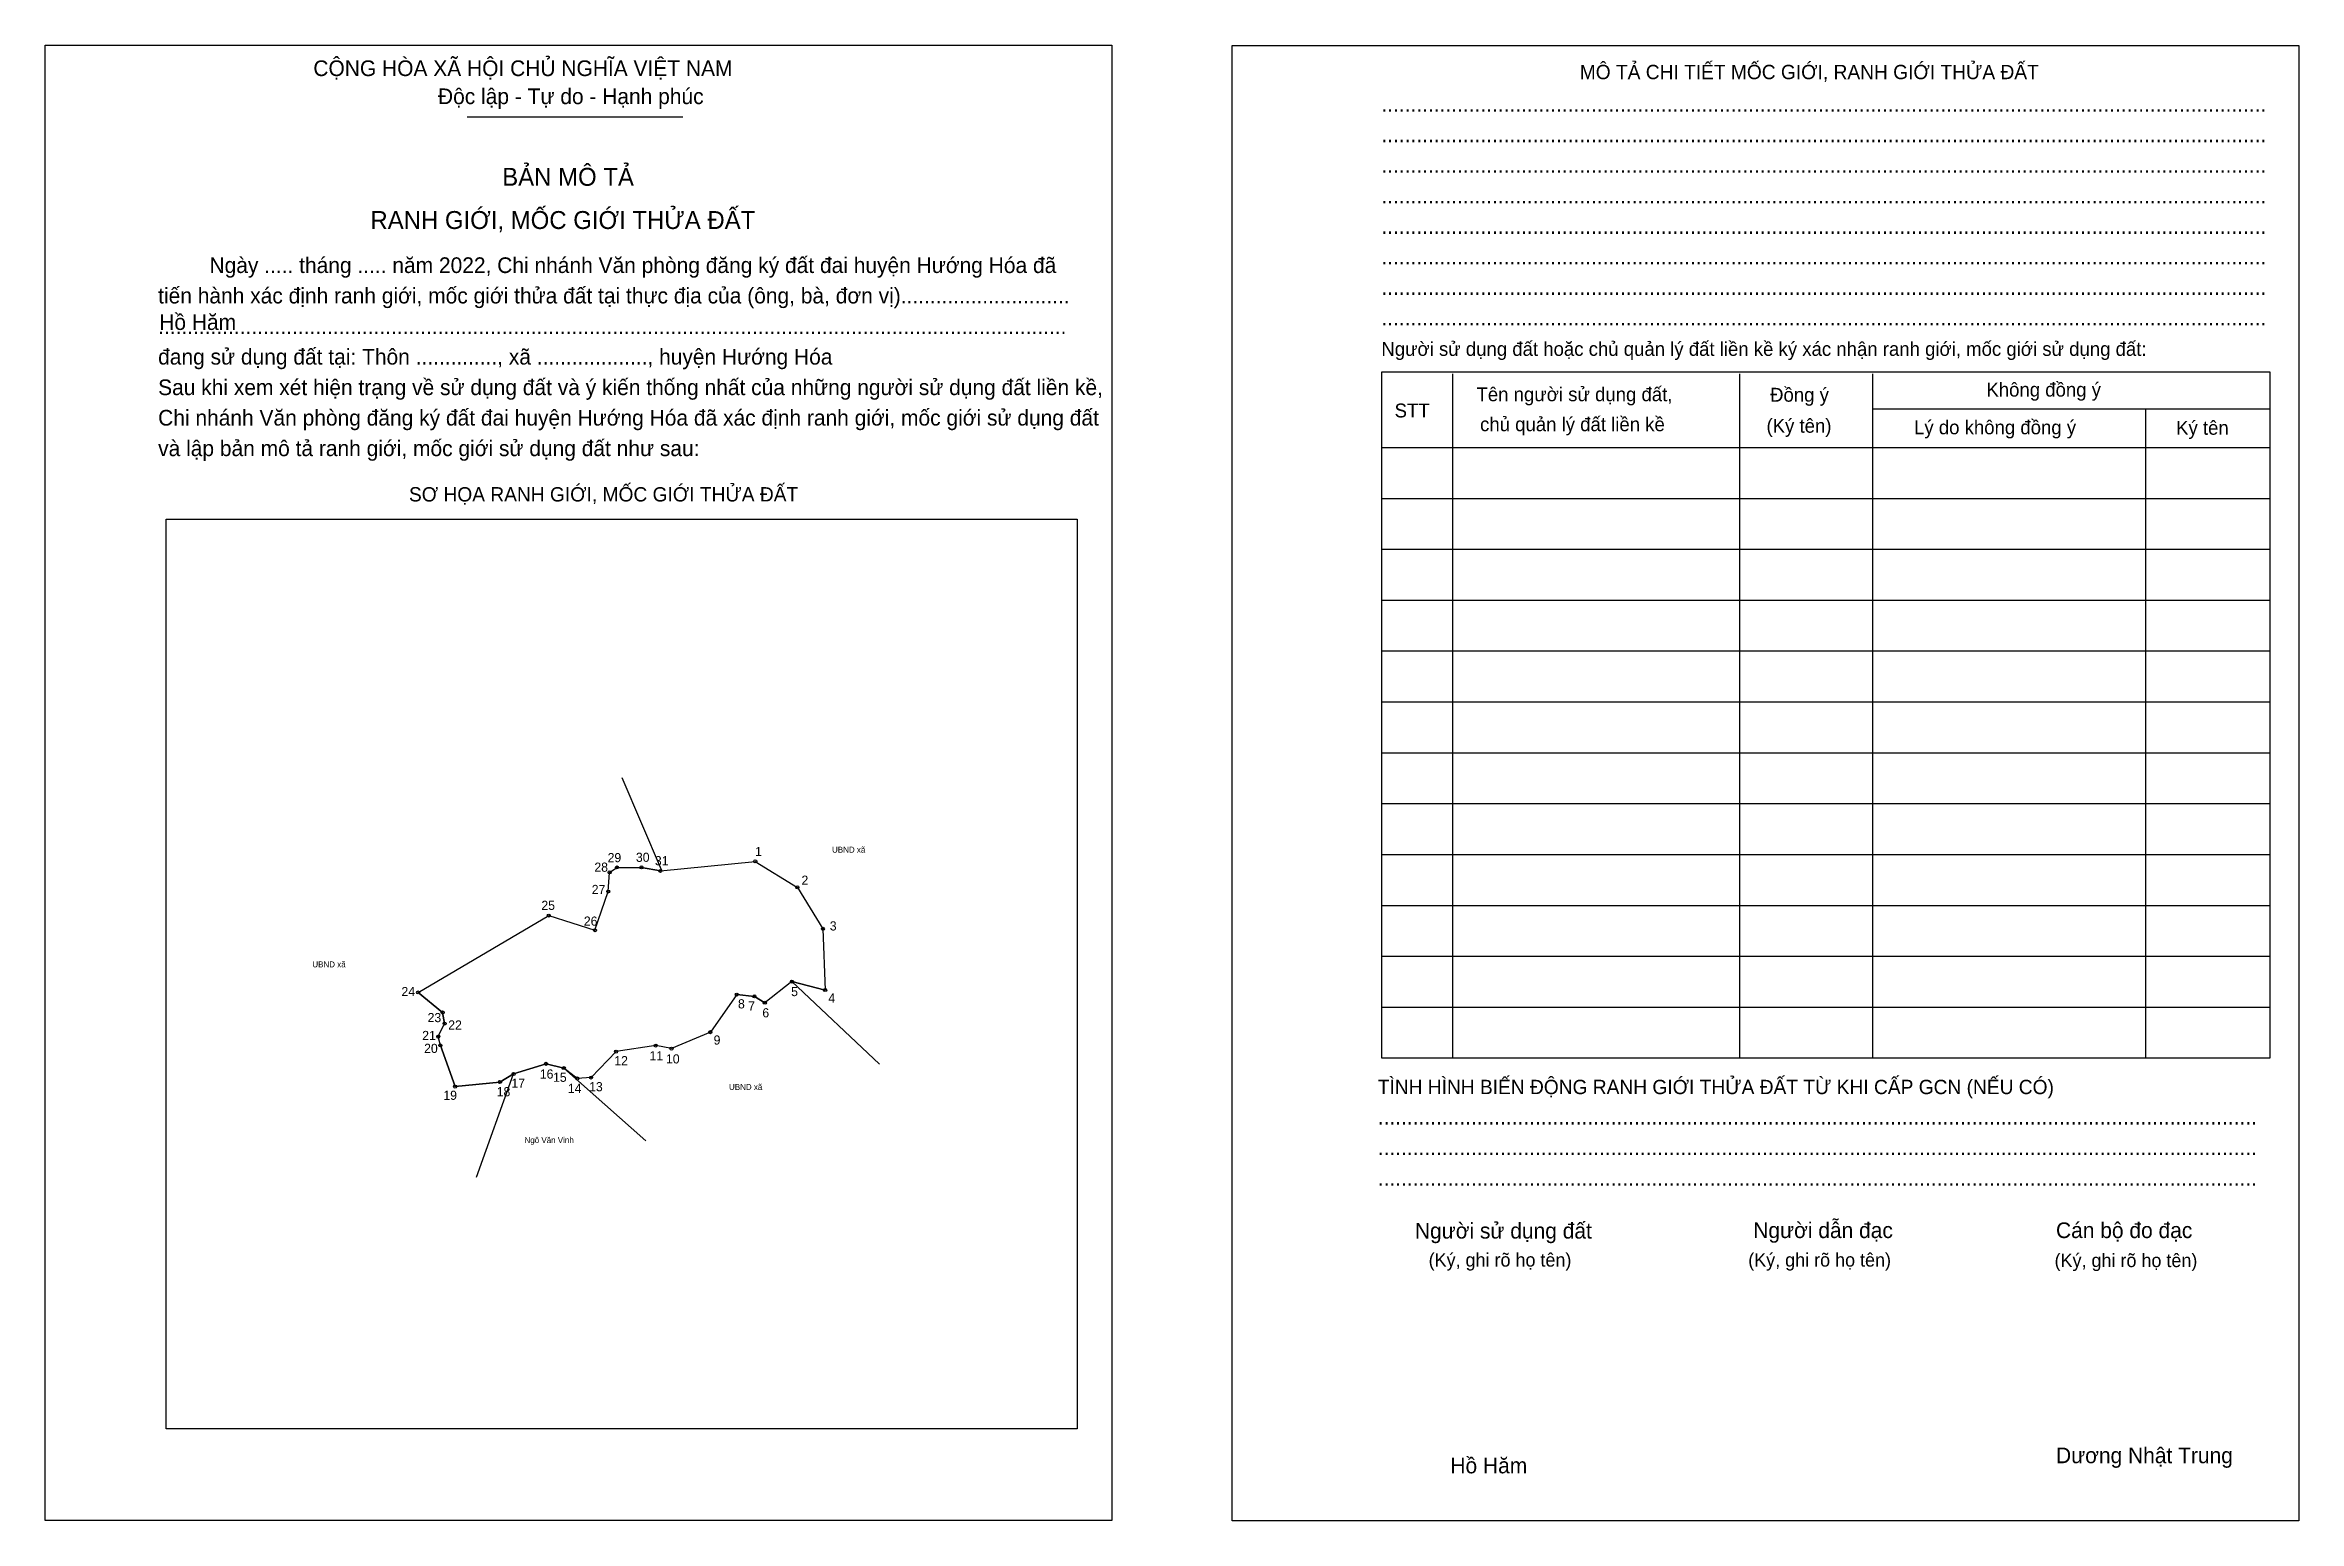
# Model space of a CAD drawing. Extents: x 543454 to 545342, y 1838902 to 1840139.
import ezdxf

# ---------------------------------------------------------------- set-up
doc = ezdxf.new("R2010")
doc.units = 0
for name, color, linetype in [('Level 1', 7, 'Continuous'), ('Level 10', 7, 'Continuous'), ('Level 11', 7, 'Continuous'), ('Level 2', 7, 'Continuous'), ('Level 25', 7, 'Continuous'), ('Level 55', 7, 'Continuous'), ('Level 6', 7, 'Continuous'), ('Level 9', 7, 'Continuous')]:
    doc.layers.add(name, color=color, linetype=linetype)

msp = doc.modelspace()

# ---------------------------------------------------------------- linework, layer by layer
at = {"layer": 'Level 1'}
for p, q in [((543453.9, 1840138.9), (543453.9, 1840138.9)), ((544448.1, 1840138.4), (544448.1, 1840138.4)), ((543807.5, 1840078.8), (543988.2, 1840078.8)), ((544632.9, 1839863.5), (544632.9, 1839290.3)), ((544873.2, 1839863.5), (544873.2, 1839290.3)), ((544984.5, 1839863.5), (544984.5, 1839290.3)), ((544984.5, 1839834.1), (545317.8, 1839834.1)), ((545213.4, 1839834.1), (545213.4, 1839290.3)), ((544573.2, 1839801.7), (545317.8, 1839801.7)), ((544573.2, 1839759.1), (545317.8, 1839759.1)), ((543555.4, 1839741.6), (543555.4, 1839741.6)), ((544573.2, 1839716.5), (545317.8, 1839716.5)), ((544573.2, 1839673.9), (545317.8, 1839673.9)), ((544573.2, 1839631.3), (545317.8, 1839631.3)), ((544573.2, 1839588.6), (545317.8, 1839588.6)), ((544573.2, 1839546), (545317.8, 1839546)), ((544573.2, 1839503.4), (545317.8, 1839503.4)), ((544573.2, 1839460.8), (545317.8, 1839460.8)), ((544573.2, 1839418.1), (545317.8, 1839418.1)), ((544573.2, 1839375.5), (545317.8, 1839375.5)), ((544573.2, 1839332.9), (545317.8, 1839332.9)), ((544318.3, 1838979.6), (544318.3, 1838979.6)), ((544347.5, 1838902.9), (544347.5, 1838902.9)), ((545341.8, 1838902.4), (545341.8, 1838902.4))]:
    msp.add_line(p, q, dxfattribs=at)
for points in [[(545317.8, 1839864.8), (544573.2, 1839864.8), (544573.2, 1839290.3), (545317.8, 1839290.3)], [(543555.4, 1839741.6), (544318.3, 1839741.6), (544318.3, 1838979.6), (543555.4, 1838979.6)]]:
    msp.add_lwpolyline(points, close=True, dxfattribs=at)
at = {"layer": 'Level 10'}
for p, q in [((543970.2, 1839447.9), (543937.4, 1839524.9)), ((544079.5, 1839354.3), (544152.9, 1839285)), ((543957.1, 1839221), (543888.4, 1839281.8)), ((543815.2, 1839190.4), (543846.4, 1839276.9))]:
    msp.add_line(p, q, dxfattribs=at)
msp.add_lwpolyline([(543969.3, 1839447), (544048.8, 1839455), (544084.1, 1839433.2), (544105.4, 1839398.5), (544107.3, 1839347.2), (544079.5, 1839354.3), (544056.8, 1839336.6), (544048.1, 1839341.9), (544033.3, 1839343.4), (544011.2, 1839311.9), (543978.6, 1839298.1), (543965.4, 1839300.7), (543932.2, 1839295.6), (543911.2, 1839273.9), (543899.7, 1839273.1), (543888.4, 1839281.8), (543873.5, 1839285.4), (543846.4, 1839276.9), (543834.9, 1839270.1), (543797.4, 1839266.3), (543785, 1839300.8), (543783.2, 1839308.2), (543788.6, 1839319.1), (543786.9, 1839328.4), (543766.4, 1839345.2), (543875.8, 1839409.6), (543914.5, 1839397.3), (543925.6, 1839429.7), (543926.7, 1839445.8), (543932.9, 1839449.9), (543953.5, 1839450)], close=True, dxfattribs=at)
at = {"layer": 'Level 11'}
for centre in [(543932.9, 1839449.9), (543953.5, 1839450), (544048.8, 1839455), (543925.6, 1839429.7), (543926.7, 1839445.8), (543969.3, 1839447), (543969.3, 1839447), (544084.1, 1839433.2), (543875.8, 1839409.6), (543914.5, 1839397.3), (544105.4, 1839398.5), (544079.5, 1839354.3), (543766.4, 1839345.2), (544033.3, 1839343.4), (544048.1, 1839341.9), (544056.8, 1839336.6), (544107.3, 1839347.2), (543786.9, 1839328.4), (543788.6, 1839319.1), (543783.2, 1839308.2), (543785, 1839300.8), (543965.4, 1839300.7), (543978.6, 1839298.1), (544011.2, 1839311.9), (543873.5, 1839285.4), (543888.4, 1839281.8), (543932.2, 1839295.6), (543797.4, 1839266.3), (543834.9, 1839270.1), (543846.4, 1839276.9), (543899.7, 1839273.1), (543911.2, 1839273.9)]:
    msp.add_circle(centre, 1.28, dxfattribs=at)
at = {"layer": 'Level 2'}
for points in [[(543453.9, 1840138.9), (544347.5, 1840138.9), (544347.5, 1838902.9), (543453.9, 1838902.9)], [(544448.1, 1840138.4), (545341.8, 1840138.4), (545341.8, 1838902.4), (544448.1, 1838902.4)]]:
    msp.add_lwpolyline(points, close=True, dxfattribs=at)
at = {"layer": 'Level 25'}
for p, q in [((543969.3, 1839447), (543953.5, 1839450)), ((543766.4, 1839345.2), (543786.9, 1839328.4)), ((544033.3, 1839343.4), (544048.1, 1839341.9)), ((544048.1, 1839341.9), (544056.8, 1839336.6)), ((544079.5, 1839354.3), (544107.3, 1839347.2)), ((543786.9, 1839328.4), (543788.6, 1839319.1)), ((543785, 1839300.8), (543797.4, 1839266.3)), ((543846.4, 1839276.9), (543873.5, 1839285.4)), ((543873.5, 1839285.4), (543888.4, 1839281.8)), ((543797.4, 1839266.3), (543834.9, 1839270.1)), ((543834.9, 1839270.1), (543846.4, 1839276.9))]:
    msp.add_line(p, q, dxfattribs=at)

# ---------------------------------------------------------------- texts
at = {"layer": 'Level 1'}
for s, height, p in [('CỘNG HÒA XÃ HỘI CHỦ NGHĨA VIỆT NAM', 13.127, (543678.6, 1840112.9)), ('MÔ TẢ CHI TIẾT MỐC GIỚI, RANH GIỚI THỬA ĐẤT', 12.001, (544739.4, 1840110.3)), ('Độc lập - Tự do - Hạnh phúc', 13.127, (543783, 1840089.4)), ('........................................................................................................................................................', 13.1266, (544573.2, 1840083)), ('........................................................................................................................................................', 13.1266, (544573.2, 1840057.5)), ('BẢN MÔ TẢ', 15, (543836.8, 1840021)), ('........................................................................................................................................................', 13.1266, (544573.2, 1840031.9)), ('RANH GIỚI, MỐC GIỚI THỬA ĐẤT', 15.003, (543726.4, 1839984.8)), ('........................................................................................................................................................', 13.1266, (544573.2, 1840006.3)), ('........................................................................................................................................................', 13.1266, (544573.2, 1839980.7)), ('Ngày ..... tháng ..... năm 2022, Chi nhánh Văn phòng đăng ký đất đai huyện Hướng Hóa đã', 13.127, (543591.6, 1839947.9)), ('........................................................................................................................................................', 13.1266, (544573.2, 1839955.2)), ('tiến hành xác định ranh giới, mốc giới thửa đất tại thực địa của (ông, bà, đơn vị).............................', 13.1266, (543548.6, 1839922.4)), ('........................................................................................................................................................', 13.1266, (544573.2, 1839929.6)), ('........................................................................................................................................................', 13.1266, (544573.2, 1839904)), ('đang sử dụng đất tại: Thôn .............., xã ..................., huyện Hướng Hóa', 13.127, (543548.6, 1839871.2)), ('............................................................................................................................................................', 13.1266, (543548.6, 1839896.8)), ('Người sử dụng đất hoặc chủ quản lý đất liền kề ký xác nhận ranh giới, mốc giới sử dụng đất:', 11.628, (544573.2, 1839878.5)), ('Sau khi xem xét hiện trạng về sử dụng đất và ý kiến thống nhất của những người sử dụng đất liền kề,', 13.127, (543548.6, 1839845.6)), ('Tên người sử dụng đất,', 11.628, (544652.9, 1839840.5)), ('Đồng ý', 11.63, (544898.8, 1839840.1)), ('Không đồng ý', 11.628, (545080, 1839844.4)), ('Chi nhánh Văn phòng đăng ký đất đai huyện Hướng Hóa đã xác định ranh giới, mốc giới sử dụng đất', 13.127, (543548.6, 1839820.1)), ('STT', 11.63, (544584.3, 1839826.9)), ('chủ quản lý đất liền kề', 11.628, (544655.9, 1839815.4)), ('và lập bản mô tả ranh giới, mốc giới sử dụng đất như sau:', 13.127, (543548.6, 1839794.5)), ('(Ký tên)', 11.63, (544895.8, 1839814.1)), ('Lý do không đồng ý', 11.628, (545019.4, 1839812.8)), ('Ký tên', 11.63, (545238.9, 1839812.4)), ('SƠ HỌA RANH GIỚI, MỐC GIỚI THỬA ĐẤT', 12.001, (543758.7, 1839756.5)), ('TÌNH HÌNH BIẾN ĐỘNG RANH GIỚI THỬA ĐẤT TỪ KHI CẤP GCN (NẾU CÓ)', 12.001, (544570.2, 1839260)), ('.......................................................................................................................................................', 13.1266, (544570.2, 1839234.5)), ('.......................................................................................................................................................', 13.1266, (544570.2, 1839208.9)), ('.......................................................................................................................................................', 13.1266, (544570.2, 1839183.3)), ('Người sử dụng đất', 13.127, (544601.3, 1839139)), ('Người dẫn đạc', 13.127, (544884.7, 1839139.4)), ('Cán bộ đo đạc', 13.127, (545138.3, 1839139.4)), ('(Ký, ghi rõ họ tên)', 11.252, (544612.8, 1839115.5)), ('(Ký, ghi rõ họ tên)', 11.252, (544880.5, 1839115.5)), ('(Ký, ghi rõ họ tên)', 11.252, (545137.1, 1839115.1)), ('Dương Nhật Trung', 13.127, (545138.3, 1838950.8))]:
    msp.add_text(s, height=height, dxfattribs=at).set_placement(p)
at = {"layer": 'Level 10'}
for s, p in [('UBND xã', (544113.1, 1839462.3)), ('UBND xã', (543677.8, 1839366.2)), ('UBND xã', (544026.8, 1839263.5)), ('Ngô Văn Vinh', (543855.5, 1839219))]:
    msp.add_text(s, height=5, dxfattribs=at).set_placement(p)
at = {"layer": 'Level 55'}
for s, p in [('29', (543932.3, 1839449.9)), ('30', (543952.9, 1839450)), ('1', (544048.6, 1839455)), ('27', (543925, 1839429.7)), ('28', (543926.1, 1839445.8)), ('31', (543968.7, 1839447)), ('2', (544083.8, 1839433.2)), ('25', (543875.2, 1839409.6)), ('26', (543913.9, 1839397.3)), ('3', (544105.1, 1839398.5)), ('5', (544079.2, 1839354.3)), ('24', (543765.8, 1839345.2)), ('8', (544033, 1839343.4)), ('7', (544047.8, 1839341.9)), ('6', (544056.5, 1839336.6)), ('4', (544107, 1839347.2)), ('23', (543786.3, 1839328.4)), ('22', (543787.9, 1839319.1)), ('21', (543782.6, 1839308.2)), ('20', (543784.4, 1839300.8)), ('11', (543964.8, 1839300.7)), ('10', (543978, 1839298.1)), ('9', (544010.9, 1839311.9)), ('16', (543872.9, 1839285.4)), ('15', (543887.8, 1839281.8)), ('12', (543931.6, 1839295.6)), ('19', (543796.8, 1839266.3)), ('18', (543834.3, 1839270.1)), ('17', (543845.8, 1839276.9)), ('14', (543899.1, 1839273.1)), ('13', (543910.6, 1839273.9))]:
    msp.add_text(s, height=0.852, dxfattribs=at).set_placement(p)
at = {"layer": 'Level 6'}
for p in [(543549.5, 1839900.2), (544631, 1838942.3)]:
    msp.add_text('Hồ Hăm', height=13.13, dxfattribs=at).set_placement(p)
at = {"layer": 'Level 9'}
for s, p in [('28', (543914, 1839446.3)), ('29', (543925.1, 1839454.3)), ('30', (543948.8, 1839454.6)), ('31', (543964.7, 1839451.7)), ('1', (544048.6, 1839459.4)), ('27', (543911.8, 1839427.6)), ('2', (544087.5, 1839435.4)), ('25', (543869.6, 1839414.3)), ('26', (543905.2, 1839401.1)), ('3', (544111.2, 1839397.1)), ('24', (543752.4, 1839342.1)), ('8', (544034.3, 1839331.8)), ('7', (544042.8, 1839330)), ('5', (544078.8, 1839342.1)), ('4', (544110, 1839336.7)), ('23', (543774.3, 1839320.3)), ('22', (543791.6, 1839314.1)), ('6', (544054.7, 1839324.3)), ('21', (543769.8, 1839305.3)), ('20', (543771.4, 1839294.5)), ('9', (544013.9, 1839301.5)), ('16', (543868.3, 1839273)), ('12', (543930.7, 1839284.2)), ('11', (543960.2, 1839288.3)), ('10', (543974, 1839285.7)), ('19', (543787.5, 1839255.2)), ('18', (543832.2, 1839258.2)), ('17', (543844.5, 1839265.3)), ('15', (543879.4, 1839270.3)), ('14', (543891.8, 1839261)), ('13', (543909.6, 1839262.4))]:
    msp.add_text(s, height=7.67, dxfattribs=at).set_placement(p)

doc.saveas('drawing.dxf')
